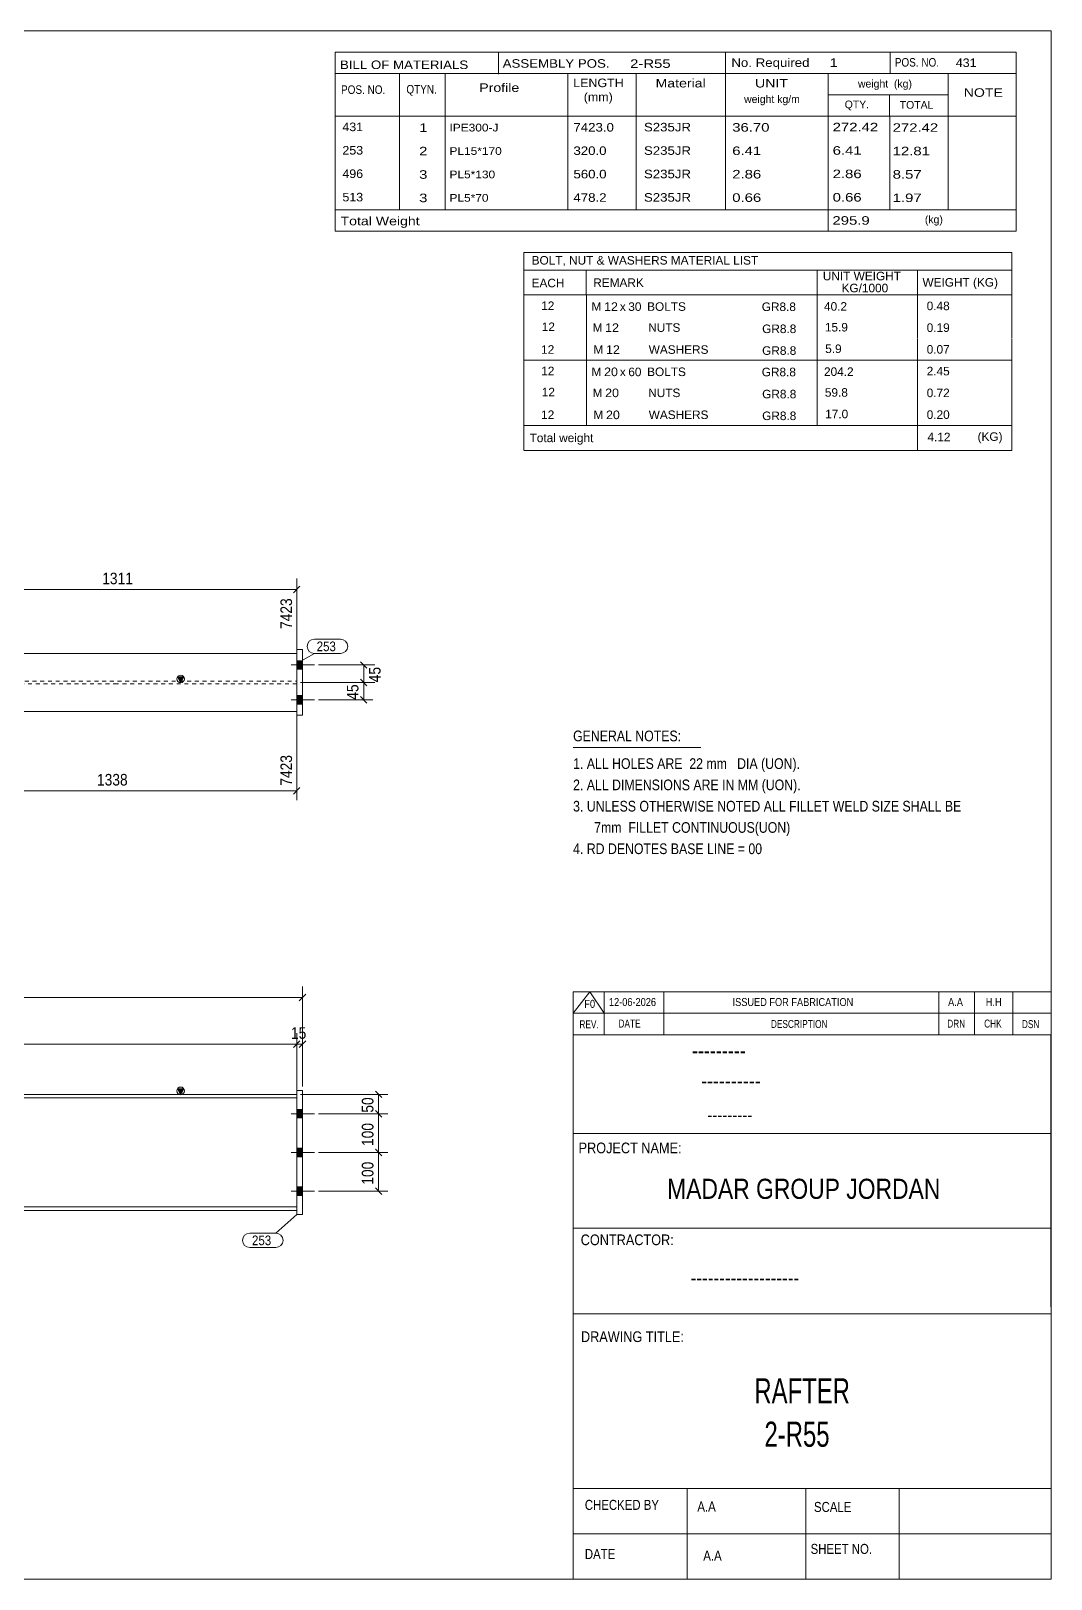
# Model space of a CAD drawing. Header units: millimetres. Extents: x 2 to 579, y 1 to 405.
# Drawn here: x 315.4 to 579, y 5 to 405 of the extents above; entities that cross this region are included whole.
import ezdxf

# ---------------------------------------------------------------- set-up
doc = ezdxf.new("R2010")
doc.units = ezdxf.units.MM
doc.linetypes.add('XKITLINE00', pattern=[0])
doc.linetypes.add('XKITLINE01', pattern=[4, 1, -1, 1, -1])
for name, color, linetype, lineweight in [('Bolt', 3, 'Continuous', 0), ('Dimensions', 7, 'Continuous', 0), ('DrawingSheet', 5, 'Continuous', 0), ('OtherObjectType', 7, 'Continuous', 0), ('Part', 2, 'Continuous', 0), ('PartMark', 7, 'Continuous', 0)]:
    doc.layers.add(name, color=color, linetype=linetype, lineweight=lineweight)
doc.styles.add('@ARIAL_UNICODE_MS_BOLD', font='ARIAL.TTF')
doc.styles.add('ARIAL', font='ARIAL.TTF')
doc.styles.add('ARIAL_NARROW', font='ARIALN.TTF')
doc.styles.add('COMIC_SANS_MS_BOLD', font='COMICBD.TTF')
doc.styles.add('SWIS721_EX_BT', font='ARIAL.TTF')
doc.styles.add('SWISSE', font='ARIAL.TTF')

# ---------------------------------------------------------------- blocks, each defined once
blk = doc.blocks.new('*A2')
at = {"layer": 'Bolt'}
for points in [[(385.57, 124.13), (384.07, 124.13), (384.07, 126.33), (385.57, 126.33)], [(385.57, 124.13), (384.07, 124.13), (384.07, 126.33), (385.57, 126.33)], [(385.57, 114.13), (384.07, 114.13), (384.07, 116.33), (385.57, 116.33)], [(385.57, 114.13), (384.07, 114.13), (384.07, 116.33), (385.57, 116.33)], [(385.57, 104.13), (384.07, 104.13), (384.07, 106.33), (385.57, 106.33)], [(385.57, 104.13), (384.07, 104.13), (384.07, 106.33), (385.57, 106.33)]]:
    blk.add_hatch(color=3, dxfattribs=at).paths.add_polyline_path(points, flags=17)
at = {"layer": 'Bolt', "color": 3, "linetype": 'XKITLINE00', "lineweight": 0}
for p, q in [((388.67, 125.23), (382.67, 125.23)), ((388.67, 125.23), (382.67, 125.23)), ((385.57, 126.33), (384.07, 126.33)), ((385.57, 126.33), (384.07, 126.33)), ((385.57, 124.13), (384.07, 124.13)), ((385.57, 124.13), (384.07, 124.13)), ((385.57, 116.33), (384.07, 116.33)), ((385.57, 116.33), (384.07, 116.33)), ((388.67, 115.23), (382.67, 115.23)), ((388.67, 115.23), (382.67, 115.23)), ((385.57, 114.13), (384.07, 114.13)), ((385.57, 114.13), (384.07, 114.13)), ((388.67, 105.23), (382.67, 105.23)), ((388.67, 105.23), (382.67, 105.23)), ((385.57, 106.33), (384.07, 106.33)), ((385.57, 106.33), (384.07, 106.33)), ((385.57, 104.13), (384.07, 104.13)), ((385.57, 104.13), (384.07, 104.13))]:
    blk.add_line(p, q, dxfattribs=at)
blk = doc.blocks.new('*A6')
at = {"layer": 'Part'}
blk.add_hatch(color=2, dxfattribs=at).paths.add_polyline_path([(353.27, 131.63), (354.87, 131.63), (354.07, 130.23)], flags=17)
at = {"layer": 'Part', "color": 2, "linetype": 'XKITLINE00', "lineweight": 0}
for p, q in [((57.25, 130.23), (133.78, 130.23)), ((133.78, 129.33), (57.25, 129.33)), ((133.88, 130.23), (235.72, 130.23)), ((235.72, 129.33), (133.88, 129.33)), ((235.82, 130.23), (337.67, 130.23)), ((337.67, 129.33), (235.82, 129.33)), ((337.77, 130.23), (384.07, 130.23)), ((384.07, 129.33), (337.77, 129.33)), ((354.07, 130.23), (353.27, 131.63)), ((353.27, 131.63), (354.87, 131.63)), ((354.87, 131.63), (354.07, 130.23)), ((133.78, 101.13), (57.25, 101.13)), ((57.25, 100.23), (133.78, 100.23)), ((235.72, 101.13), (133.88, 101.13)), ((133.88, 100.23), (235.72, 100.23)), ((337.67, 101.13), (235.82, 101.13)), ((235.82, 100.23), (337.67, 100.23)), ((384.07, 101.13), (337.77, 101.13)), ((337.77, 100.23), (384.07, 100.23))]:
    blk.add_line(p, q, dxfattribs=at)
at = {"layer": 'Part', "color": 7, "linetype": 'XKITLINE01', "lineweight": 0}
for p, q in [((57.25, 130.23), (57.25, 100.23)), ((384.07, 130.23), (384.07, 100.23))]:
    blk.add_line(p, q, dxfattribs=at)
at = {"layer": 'Part', "color": 2, "linetype": 'XKITLINE00', "lineweight": 0}
blk.add_circle((354.07, 131.13), 1, dxfattribs=at)
blk = doc.blocks.new('*A8')
at = {"layer": 'Part', "color": 2, "linetype": 'XKITLINE00', "lineweight": 0}
for p, q in [((384.07, 99.23), (384.07, 131.23)), ((384.07, 131.23), (385.57, 131.23)), ((385.57, 99.23), (385.57, 131.23)), ((384.07, 99.23), (385.57, 99.23))]:
    blk.add_line(p, q, dxfattribs=at)
blk = doc.blocks.new('*A16')
at = {"layer": 'Bolt'}
for points in [[(385.57, 240.08), (384.07, 240.08), (384.07, 242.28), (385.57, 242.28)], [(385.57, 240.08), (384.07, 240.08), (384.07, 242.28), (385.57, 242.28)], [(385.57, 240.08), (384.07, 240.08), (384.07, 242.28), (385.57, 242.28)], [(385.57, 231.08), (384.07, 231.08), (384.07, 233.28), (385.57, 233.28)], [(385.57, 231.08), (384.07, 231.08), (384.07, 233.28), (385.57, 233.28)], [(385.57, 231.08), (384.07, 231.08), (384.07, 233.28), (385.57, 233.28)]]:
    blk.add_hatch(color=3, dxfattribs=at).paths.add_polyline_path(points, flags=17)
at = {"layer": 'Bolt', "color": 3, "linetype": 'XKITLINE00', "lineweight": 0}
for p, q in [((388.67, 241.18), (382.67, 241.18)), ((388.67, 241.18), (382.67, 241.18)), ((388.67, 241.18), (382.67, 241.18)), ((385.57, 242.28), (384.07, 242.28)), ((385.57, 242.28), (384.07, 242.28)), ((385.57, 242.28), (384.07, 242.28)), ((385.57, 240.08), (384.07, 240.08)), ((385.57, 240.08), (384.07, 240.08)), ((385.57, 240.08), (384.07, 240.08)), ((388.67, 232.18), (382.67, 232.18)), ((388.67, 232.18), (382.67, 232.18)), ((388.67, 232.18), (382.67, 232.18)), ((385.57, 233.28), (384.07, 233.28)), ((385.57, 233.28), (384.07, 233.28)), ((385.57, 233.28), (384.07, 233.28)), ((385.57, 231.08), (384.07, 231.08)), ((385.57, 231.08), (384.07, 231.08)), ((385.57, 231.08), (384.07, 231.08))]:
    blk.add_line(p, q, dxfattribs=at)
blk = doc.blocks.new('*A20')
at = {"layer": 'Part'}
blk.add_hatch(color=2, dxfattribs=at).paths.add_polyline_path([(353.27, 238.08), (354.87, 238.08), (354.07, 236.68)], flags=17)
at = {"layer": 'Part', "color": 2, "linetype": 'XKITLINE00', "lineweight": 0}
for p, q in [((57.25, 244.18), (133.78, 244.18)), ((133.88, 244.18), (235.72, 244.18)), ((235.82, 244.18), (337.67, 244.18)), ((337.77, 244.18), (384.07, 244.18)), ((354.07, 236.68), (353.27, 238.08)), ((353.27, 238.08), (354.87, 238.08)), ((354.87, 238.08), (354.07, 236.68)), ((57.25, 229.18), (133.78, 229.18)), ((133.88, 229.18), (235.72, 229.18)), ((235.82, 229.18), (337.67, 229.18)), ((337.77, 229.18), (384.07, 229.18))]:
    blk.add_line(p, q, dxfattribs=at)
at = {"layer": 'Part', "color": 7, "linetype": 'XKITLINE01', "lineweight": 0}
for p, q in [((57.25, 229.18), (57.25, 244.18)), ((384.07, 229.18), (384.07, 244.18)), ((57.25, 237), (133.78, 237)), ((133.78, 236.35), (57.25, 236.35)), ((133.88, 237), (235.72, 237)), ((235.72, 236.35), (133.88, 236.35)), ((235.82, 237), (337.67, 237)), ((337.67, 236.35), (235.82, 236.35)), ((337.77, 237), (384.07, 237)), ((384.07, 236.35), (337.77, 236.35))]:
    blk.add_line(p, q, dxfattribs=at)
at = {"layer": 'Part', "color": 2, "linetype": 'XKITLINE00', "lineweight": 0}
blk.add_circle((354.07, 237.58), 1, dxfattribs=at)
blk = doc.blocks.new('*A22')
at = {"layer": 'Part', "color": 2, "linetype": 'XKITLINE00', "lineweight": 0}
for p, q in [((384.07, 228.18), (384.07, 245.18)), ((384.07, 245.18), (385.57, 245.18)), ((385.57, 245.18), (385.57, 228.18)), ((385.57, 228.18), (384.07, 228.18))]:
    blk.add_line(p, q, dxfattribs=at)
blk = doc.blocks.new('*A31')
at = {"layer": 'DrawingSheet', "color": 5, "linetype": 'XKITLINE00', "lineweight": 0}
for p, q in [((579, 405), (5, 405)), ((5, 405), (5, 5)), ((579, 5), (579, 405)), ((5, 5), (579, 5))]:
    blk.add_line(p, q, dxfattribs=at)
at = {"layer": 'DrawingSheet', "color": 5, "style": 'ARIAL', "width": 0.85}
blk.add_text('Tekla structures', height=2, rotation=90, dxfattribs=at).set_placement((4.5, 5.5))
blk = doc.blocks.new('*A32')
at = {"layer": 'OtherObjectType', "color": 7, "linetype": 'XKITLINE00', "lineweight": 0}
for p, q in [((442.76, 347.8), (442.75, 336.8)), ((442.76, 347.8), (568.88, 347.8)), ((568.88, 347.8), (568.88, 336.8)), ((442.75, 343.15), (568.88, 343.15)), ((458.87, 343.16), (458.87, 336.8)), ((518.57, 343.16), (518.57, 336.8)), ((544.47, 343.14), (544.47, 336.8)), ((442.76, 336.77), (442.76, 331.27)), ((442.77, 336.8), (568.88, 336.8)), ((458.92, 336.8), (458.92, 331.18)), ((518.57, 336.8), (518.57, 331.18)), ((544.5, 336.8), (544.5, 331.3)), ((568.88, 336.8), (568.88, 331.3)), ((442.79, 331.18), (442.79, 325.57)), ((458.95, 331.18), (458.95, 325.56)), ((518.57, 331.18), (518.57, 325.56)), ((544.5, 331.18), (544.5, 325.68)), ((568.88, 331.18), (568.88, 325.68)), ((442.79, 325.55), (442.79, 319.98)), ((458.95, 325.56), (458.95, 319.94)), ((518.57, 325.56), (518.57, 319.94)), ((544.5, 325.56), (544.5, 319.95)), ((568.88, 325.56), (568.88, 319.95)), ((568.88, 319.95), (442.75, 319.98)), ((442.76, 319.91), (442.76, 314.41)), ((458.92, 319.94), (458.92, 314.32)), ((518.57, 319.94), (518.57, 314.32)), ((544.5, 319.94), (544.5, 314.44)), ((568.88, 319.94), (568.88, 314.44)), ((442.79, 314.32), (442.79, 308.71)), ((458.95, 314.32), (458.95, 308.71)), ((518.57, 314.32), (518.57, 308.71)), ((544.5, 314.32), (544.5, 308.82)), ((568.88, 314.32), (568.88, 308.82)), ((442.79, 308.69), (442.79, 303.12)), ((458.95, 308.7), (458.95, 303.09)), ((518.57, 308.71), (518.57, 303.09)), ((544.5, 308.7), (544.5, 303.1)), ((568.88, 308.7), (568.88, 303.09)), ((568.88, 303.09), (442.75, 303.12)), ((442.78, 303.09), (442.78, 296.68)), ((442.85, 303.08), (568.87, 303.09)), ((544.5, 303.05), (544.5, 296.64)), ((568.87, 303.06), (568.87, 296.64)), ((442.77, 296.64), (568.87, 296.64))]:
    blk.add_line(p, q, dxfattribs=at)
at = {"layer": 'OtherObjectType', "color": 7, "style": 'ARIAL_NARROW'}
for s, width, p in [('BOLT, NUT & WASHERS MATERIAL LIST', 1.211571, (444.79, 344.64)), ('EACH', 1.211571, (444.78, 338.77)), ('REMARK', 1.211571, (460.7, 338.86)), ('UNIT WEIGHT', 1.211571, (520.03, 340.57)), ('WEIGHT (KG)', 1.211571, (545.78, 338.95)), (' KG/1000', 1.211571, (524.02, 337.48)), ('12', 1.211571, (447.26, 332.9)), ('M', 1.211571, (460.26, 332.7)), ('12', 1.275, (463.5, 332.68)), ('x', 1.211571, (467.58, 332.68)), ('30', 1.211571, (469.76, 332.67)), ('BOLTS', 1.211571, (474.63, 332.69)), ('GR8.8', 1.211571, (504.25, 332.64)), ('40.2', 1.211571, (520.34, 332.73)), ('0.48', 1.211571, (546.87, 332.86)), ('12', 1.211571, (447.4, 327.46)), ('M', 1.211571, (460.54, 327.26)), ('12', 1.275, (463.78, 327.24)), ('NUTS', 1.211571, (474.91, 327.26)), ('GR8.8', 1.211571, (504.35, 326.94)), ('15.9', 1.211571, (520.56, 327.35)), ('0.19', 1.211571, (546.87, 327.24)), ('5.9', 1.211571, (520.64, 321.79)), ('12', 1.211571, (447.24, 321.59)), ('M', 1.211571, (460.76, 321.59)), ('12', 1.275, (464, 321.57)), ('WASHERS', 1.211571, (475.04, 321.58)), ('GR8.8', 1.211571, (504.35, 321.32)), ('0.07', 1.211571, (546.87, 321.63)), ('12', 1.211571, (447.26, 316.05)), ('M', 1.211571, (460.26, 315.84)), ('20', 1.275, (463.5, 315.82)), ('x', 1.211571, (467.58, 315.82)), ('60', 1.211571, (469.76, 315.81)), ('BOLTS', 1.211571, (474.63, 315.83)), ('GR8.8', 1.211571, (504.25, 315.78)), ('204.2', 1.211571, (520.34, 315.87)), ('2.45', 1.211571, (546.87, 316.01)), ('12', 1.211571, (447.4, 310.6)), ('M', 1.211571, (460.54, 310.41)), ('20', 1.275, (463.78, 310.39)), ('NUTS', 1.211571, (474.91, 310.4)), ('GR8.8', 1.211571, (504.35, 310.08)), ('59.8', 1.211571, (520.56, 310.5)), ('0.72', 1.211571, (546.87, 310.39)), ('12', 1.211571, (447.24, 304.73)), ('M', 1.211571, (460.76, 304.73)), ('20', 1.275, (464, 304.71)), ('WASHERS', 1.211571, (475.04, 304.73)), ('GR8.8', 1.211571, (504.35, 304.46)), ('17.0', 1.211571, (520.64, 304.93)), ('0.20', 1.211571, (546.87, 304.77)), ('Total weight', 1.211571, (444.26, 298.76)), ('4.12', 1.211571, (547.07, 298.99)), ('(KG)', 1.211571, (560.02, 299.09))]:
    blk.add_text(s, height=2.2, dxfattribs=dict(at, width=width)).set_placement(p)
blk = doc.blocks.new('*A33')
at = {"layer": 'OtherObjectType', "color": 7, "linetype": 'XKITLINE00', "lineweight": 0}
blk.add_line((455.5, 219.82), (488.5, 219.82), dxfattribs=at)
at = {"layer": 'OtherObjectType', "color": 7, "style": 'ARIAL_NARROW', "width": 1.008832}
for s, p in [('GENERAL NOTES:', (455.5, 221.47)), ('1. ALL HOLES ARE  22 mm   DIA (UON).', (455.5, 214.32)), ('2. ALL DIMENSIONS ARE IN MM (UON).', (455.5, 208.82)), ('3. UNLESS OTHERWISE NOTED ALL FILLET WELD SIZE SHALL BE', (455.5, 203.32)), ('7mm  FILLET CONTINUOUS(UON)', (460.95, 197.82)), ('4. RD DENOTES BASE LINE = 00', (455.5, 192.32))]:
    blk.add_text(s, height=2.75, dxfattribs=at).set_placement(p)
blk = doc.blocks.new('*A34')
at = {"layer": 'OtherObjectType', "color": 7, "linetype": 'XKITLINE00', "lineweight": 0}
for p, q in [((455.5, 156.76), (579, 156.76)), ((455.5, 151.21), (459.82, 156.76)), ((455.5, 151.21), (455.5, 156.76)), ((459.82, 156.76), (463.53, 151.21)), ((463.53, 151.21), (463.53, 156.76)), ((478.97, 151.21), (478.97, 156.76)), ((549.98, 151.21), (549.98, 156.76)), ((559.24, 151.21), (559.24, 156.76)), ((569.12, 151.21), (569.12, 156.76)), ((579, 151.21), (579, 156.76)), ((455.5, 151.21), (579, 151.21)), ((455.5, 145.65), (455.5, 151.21)), ((459.21, 151.21), (579, 151.21)), ((463.53, 145.65), (463.53, 151.21)), ((478.97, 145.65), (478.97, 151.21)), ((549.98, 145.65), (549.98, 151.21)), ((559.24, 145.65), (559.24, 151.21)), ((569.12, 145.65), (569.12, 151.21)), ((579, 145.65), (579, 151.21))]:
    blk.add_line(p, q, dxfattribs=at)
at = {"layer": 'OtherObjectType', "color": 7, "style": 'ARIAL_NARROW'}
for s, height, width, p in [('F0', 2.058, 1.008832, (458.4, 152.59)), ('12-06-2026', 2.058, 1.008832, (464.76, 153.06)), ('ISSUED FOR FABRICATION', 2.0583, 1.008832, (496.71, 153.06)), ('A.A', 2.058, 1.008832, (552.4, 153.06)), ('H.H', 2.058, 1.008832, (562.13, 153.06)), ('REV.', 2.058, 0.907949, (457.13, 147.31)), ('DATE', 2.058, 0.907949, (467.23, 147.5)), ('DESCRIPTION', 2.0583, 0.907949, (506.61, 147.39)), ('DRN', 2.058, 0.907949, (552.17, 147.47)), ('CHK', 2.058, 0.907949, (561.72, 147.5)), ('DSN', 2.058, 0.907949, (571.47, 147.35))]:
    blk.add_text(s, height=height, dxfattribs=dict(at, width=width)).set_placement(p)
blk = doc.blocks.new('*A36')
at = {"layer": 'OtherObjectType', "color": 2, "linetype": 'XKITLINE00', "lineweight": 0}
for p, q in [((455.5, 145.65), (579, 145.65)), ((455.5, 5), (455.5, 145.64)), ((578.98, 145.64), (579, 5)), ((579, 120.14), (455.5, 120.14)), ((455.5, 95.63), (579, 95.63)), ((579, 73.49), (455.5, 73.49)), ((579, 28.4), (455.5, 28.4)), ((484.94, 28.4), (484.94, 5)), ((515.62, 5), (515.62, 28.4)), ((539.75, 5), (539.75, 28.4)), ((579, 16.7), (455.5, 16.7)), ((579, 5), (455.5, 5))]:
    blk.add_line(p, q, dxfattribs=at)
at = {"layer": 'OtherObjectType', "color": 4, "style": '@ARIAL_UNICODE_MS_BOLD', "width": 0.85}
blk.add_text('---------', height=3.9, dxfattribs=at).set_placement((486.23, 139.59))
at = {"layer": 'OtherObjectType', "color": 7, "style": 'ARIAL', "width": 0.85}
for s, height, p in [('----------', 3.9, (488.56, 131.77)), ('---------', 3.25, (490.21, 123.31))]:
    blk.add_text(s, height=height, dxfattribs=at).set_placement(p)
at = {"layer": 'OtherObjectType', "color": 3, "width": 0.85}
for s, style, p in [('PROJECT NAME:', 'SWIS721_EX_BT', (456.92, 115.01)), ('CONTRACTOR:', 'SWISSE', (457.47, 91.27)), ('DRAWING TITLE:', 'SWIS721_EX_BT', (457.53, 66.24))]:
    blk.add_text(s, height=2.7618, dxfattribs=dict(at, style=style)).set_placement(p)
at = {"layer": 'OtherObjectType', "color": 7, "width": 0.85}
for s, height, p in [('MADAR GROUP JORDAN', 5.2, (479.79, 103.23)), ('CHECKED BY', 2.592, (458.53, 22.86)), ('A.A', 2.592, (487.61, 22.45)), ('SCALE', 2.592, (517.74, 22.33)), ('DATE', 2.592, (458.54, 10.16)), ('A.A', 2.592, (489.14, 9.76)), ('SHEET NO.', 2.592, (516.87, 11.49))]:
    blk.add_text(s, height=height, dxfattribs=at).set_placement(p)
at = {"layer": 'OtherObjectType', "color": 1}
for s, height, style, width, p in [('-------------------', 3.9, 'COMIC_SANS_MS_BOLD', 0.85, (485.87, 80.86)), ('RAFTER', 6.5, 'ARIAL', 0.68, (502.34, 50.37)), ('2-R55', 6.5, 'ARIAL', 0.68, (504.95, 39.17))]:
    blk.add_text(s, height=height, dxfattribs=dict(at, style=style, width=width)).set_placement(p)
blk = doc.blocks.new('*A37')
at = {"layer": 'OtherObjectType', "color": 7, "linetype": 'XKITLINE00', "lineweight": 0}
for p, q in [((393.98, 399.5), (569.98, 399.5)), ((393.98, 399.5), (393.98, 388.5)), ((436.26, 399.42), (436.26, 393.87)), ((494.85, 394), (494.85, 399.5)), ((537.43, 393.96), (537.43, 399.42)), ((569.98, 394), (569.98, 399.5)), ((393.98, 394), (569.98, 394)), ((410.64, 394), (410.64, 383)), ((422.4, 393.98), (422.4, 383.03)), ((454.12, 393.99), (454.13, 383)), ((471.78, 393.98), (471.78, 383)), ((494.85, 393.98), (494.85, 383)), ((521.43, 394), (521.43, 383)), ((552.42, 394), (552.42, 383)), ((569.98, 394), (569.98, 388.5)), ((393.98, 388.5), (393.98, 383)), ((521.45, 388.52), (552.45, 388.52)), ((537.28, 388.52), (537.28, 383)), ((569.98, 388.5), (569.98, 383)), ((393.98, 383), (569.98, 383)), ((393.98, 383), (393.98, 376.95)), ((410.63, 383), (410.63, 376.95)), ((422.44, 382.99), (422.44, 376.95)), ((454.12, 383), (454.11, 376.95)), ((471.79, 383), (471.79, 376.95)), ((494.87, 383), (494.87, 376.95)), ((521.44, 383), (521.44, 376.95)), ((537.33, 382.95), (537.33, 376.95)), ((552.43, 383), (552.43, 376.95)), ((569.98, 383), (569.98, 376.95)), ((393.98, 376.95), (393.98, 370.9)), ((410.63, 376.95), (410.63, 370.9)), ((422.44, 376.94), (422.44, 370.9)), ((454.12, 376.95), (454.11, 370.9)), ((471.79, 376.95), (471.79, 370.9)), ((494.87, 376.95), (494.87, 370.9)), ((521.44, 376.95), (521.44, 370.9)), ((537.33, 376.9), (537.33, 370.9)), ((552.43, 376.95), (552.43, 370.9)), ((569.98, 376.95), (569.98, 370.9)), ((393.98, 370.9), (393.98, 364.85)), ((410.63, 370.9), (410.63, 364.85)), ((422.44, 370.89), (422.44, 364.85)), ((454.12, 370.9), (454.11, 364.85)), ((471.79, 370.9), (471.79, 364.85)), ((494.87, 370.9), (494.87, 364.85)), ((521.44, 370.9), (521.44, 364.85)), ((537.33, 370.85), (537.33, 364.85)), ((552.43, 370.9), (552.43, 364.85)), ((569.98, 370.9), (569.98, 364.85)), ((393.98, 364.85), (393.98, 358.8)), ((410.63, 364.85), (410.63, 358.8)), ((422.44, 364.84), (422.44, 358.8)), ((454.12, 364.85), (454.11, 358.8)), ((471.79, 364.85), (471.79, 358.8)), ((494.87, 364.85), (494.87, 358.8)), ((521.44, 364.85), (521.44, 358.8)), ((537.33, 364.8), (537.33, 358.8)), ((552.43, 364.85), (552.43, 358.8)), ((569.98, 364.85), (569.98, 358.8)), ((393.98, 358.8), (569.98, 358.8)), ((393.98, 358.8), (393.98, 353.3)), ((521.44, 358.8), (521.44, 353.3)), ((569.98, 358.8), (569.98, 353.3)), ((393.98, 353.3), (569.98, 353.3))]:
    blk.add_line(p, q, dxfattribs=at)
at = {"layer": 'OtherObjectType', "color": 7, "style": 'ARIAL_NARROW'}
for s, height, width, p in [('BILL OF MATERIALS', 2.2, 1.36, (395.25, 395.16)), ('ASSEMBLY POS.', 2.2, 1.36, (437.3, 395.5)), ('2-R55', 2.2, 1.525501, (470.23, 395.46)), ('No. Required', 2.2, 1.36, (496.39, 395.72)), ('1', 2.2, 1.525501, (521.75, 395.72)), ('POS. NO.', 2.2, 1.02, (538.63, 395.79)), ('431', 2.2, 1.270501, (554.4, 395.69)), ('LENGTH', 2.2, 1.275, (455.54, 390.49)), ('Material', 2.2, 1.445, (476.81, 390.41)), ('UNIT', 2.2, 1.445, (502.52, 390.4)), ('weight  (kg)', 1.98, 1.19, (529.11, 390.39)), ('POS. NO.', 2.2, 1.02, (395.53, 388.74)), ('QTYN.', 2.2, 1.02, (412.42, 388.84)), ('Profile', 2.2, 1.445, (431.26, 389.25)), ('(mm)', 2.2, 1.275, (458.26, 386.86)), ('weight kg/m', 1.98, 1.19, (499.69, 386.4)), ('NOTE', 2.2, 1.445, (556.44, 387.99)), ('QTY.', 1.98, 1.19, (525.68, 385.03)), ('TOTAL', 1.98, 1.19, (539.9, 384.91)), ('431', 2.2, 1.270501, (395.89, 379.12)), ('1', 2.2, 1.525501, (415.71, 378.91)), ('IPE300-J', 1.98, 1.355501, (423.56, 379.04)), ('7423.0', 2.2, 1.355501, (455.59, 379.01)), ('S235JR', 2.2, 1.355501, (473.81, 379.05)), ('36.70', 2.2, 1.525501, (496.62, 378.99)), ('272.42', 2.2, 1.525501, (522.57, 379.07)), ('272.42', 2.2, 1.525501, (538.08, 378.94)), ('253', 2.2, 1.270501, (395.89, 373.07)), ('2', 2.2, 1.525501, (415.71, 372.86)), ('PL15*170', 1.98, 1.355501, (423.56, 372.99)), ('320.0', 2.2, 1.355501, (455.59, 372.96)), ('S235JR', 2.2, 1.355501, (473.81, 373)), ('6.41', 2.2, 1.525501, (496.62, 372.94)), ('6.41', 2.2, 1.525501, (522.57, 373.02)), ('12.81', 2.2, 1.525501, (538.08, 372.89)), ('496', 2.2, 1.270501, (395.89, 367.02)), ('3', 2.2, 1.525501, (415.71, 366.81)), ('PL5*130', 1.98, 1.355501, (423.56, 366.94)), ('560.0', 2.2, 1.355501, (455.59, 366.91)), ('S235JR', 2.2, 1.355501, (473.81, 366.95)), ('2.86', 2.2, 1.525501, (496.62, 366.89)), ('2.86', 2.2, 1.525501, (522.57, 366.97)), ('8.57', 2.2, 1.525501, (538.08, 366.84)), ('513', 2.2, 1.270501, (395.89, 360.97)), ('3', 2.2, 1.525501, (415.71, 360.76)), ('PL5*70', 1.98, 1.355501, (423.56, 360.89)), ('478.2', 2.2, 1.355501, (455.59, 360.86)), ('S235JR', 2.2, 1.355501, (473.81, 360.9)), ('0.66', 2.2, 1.525501, (496.62, 360.84)), ('0.66', 2.2, 1.525501, (522.57, 360.92)), ('1.97', 2.2, 1.525501, (538.08, 360.79)), ('Total Weight', 2.2, 1.445, (395.4, 354.79)), ('295.9', 2.2, 1.525501, (522.52, 354.94)), ('(kg)', 1.98, 1.19, (546.4, 355.31))]:
    blk.add_text(s, height=height, dxfattribs=dict(at, width=width)).set_placement(p)
blk = doc.blocks.new('*A39')
at = {"layer": 'Dimensions', "color": 7, "linetype": 'XKITLINE00', "lineweight": 0}
for p, q in [((56.6, 156.08), (54.9, 154.38)), ((55.75, 132.23), (55.75, 158.08)), ((386.42, 156.08), (384.72, 154.38)), ((385.57, 132.23), (385.57, 158.08)), ((55.75, 155.23), (385.57, 155.23))]:
    blk.add_line(p, q, dxfattribs=at)
at = {"layer": 'Dimensions', "color": 3}
for p in [(55.75, 155.23), (385.57, 155.23)]:
    blk.add_point(p, dxfattribs=at)
at = {"layer": 'Dimensions', "color": 3, "style": 'ARIAL', "width": 0.85}
blk.add_text('7453', height=3, dxfattribs=at).set_placement((216.21, 156.58))
blk = doc.blocks.new('*A41')
at = {"layer": 'Dimensions', "color": 7, "linetype": 'XKITLINE00', "lineweight": 0}
for p, q in [((58.1, 144.08), (56.4, 142.38)), ((57.25, 131.23), (57.25, 146.08)), ((384.92, 144.08), (383.22, 142.38)), ((384.07, 131.23), (384.07, 146.08)), ((57.25, 143.23), (384.07, 143.23))]:
    blk.add_line(p, q, dxfattribs=at)
at = {"layer": 'Dimensions', "color": 3}
for p in [(57.25, 143.23), (384.07, 143.23)]:
    blk.add_point(p, dxfattribs=at)
at = {"layer": 'Dimensions', "color": 3, "style": 'ARIAL', "width": 0.85}
blk.add_text('7423', height=3, dxfattribs=at).set_placement((216.21, 144.58))
blk = doc.blocks.new('*A42')
at = {"layer": 'Dimensions', "color": 7, "linetype": 'XKITLINE00', "lineweight": 0}
for p, q in [((384.92, 144.08), (383.22, 142.38)), ((384.07, 131.23), (384.07, 146.08)), ((386.42, 144.08), (384.72, 142.38)), ((385.57, 132.23), (385.57, 146.08)), ((384.07, 143.23), (385.57, 143.23))]:
    blk.add_line(p, q, dxfattribs=at)
at = {"layer": 'Dimensions', "color": 3}
for p in [(384.07, 143.23), (385.57, 143.23)]:
    blk.add_point(p, dxfattribs=at)
at = {"layer": 'Dimensions', "color": 3, "style": 'ARIAL', "width": 0.85}
blk.add_text('15', height=3, dxfattribs=at).set_placement((382.59, 144.58))
blk = doc.blocks.new('*A52')
at = {"layer": 'Dimensions', "color": 7, "linetype": 'XKITLINE00', "lineweight": 0}
for p, q in [((404.4, 116.08), (406.1, 114.38)), ((389.67, 115.23), (407.65, 115.23)), ((405.25, 105.23), (405.25, 115.23)), ((389.67, 105.23), (407.65, 105.23)), ((404.4, 106.08), (406.1, 104.38))]:
    blk.add_line(p, q, dxfattribs=at)
at = {"layer": 'Dimensions', "color": 3}
for p in [(405.25, 115.23), (405.25, 105.23)]:
    blk.add_point(p, dxfattribs=at)
at = {"layer": 'Dimensions', "color": 3, "style": 'ARIAL', "width": 0.85}
blk.add_text('100', height=3, rotation=90.0002, dxfattribs=at).set_placement((403.9, 106.89))
blk = doc.blocks.new('*A53')
at = {"layer": 'Dimensions', "color": 7, "linetype": 'XKITLINE00', "lineweight": 0}
for p, q in [((389.67, 125.23), (407.65, 125.23)), ((404.4, 126.08), (406.1, 124.38)), ((405.25, 115.23), (405.25, 125.23)), ((404.4, 116.08), (406.1, 114.38)), ((389.67, 115.23), (407.65, 115.23))]:
    blk.add_line(p, q, dxfattribs=at)
at = {"layer": 'Dimensions', "color": 3}
for p in [(405.25, 125.23), (405.25, 115.23)]:
    blk.add_point(p, dxfattribs=at)
at = {"layer": 'Dimensions', "color": 3, "style": 'ARIAL', "width": 0.85}
blk.add_text('100', height=3, rotation=90.0002, dxfattribs=at).set_placement((403.9, 116.89))
blk = doc.blocks.new('*A54')
at = {"layer": 'Dimensions', "color": 7, "linetype": 'XKITLINE00', "lineweight": 0}
for p, q in [((385.07, 130.23), (407.65, 130.23)), ((404.4, 131.08), (406.1, 129.38)), ((405.25, 125.23), (405.25, 130.23)), ((389.67, 125.23), (407.65, 125.23)), ((404.4, 126.08), (406.1, 124.38))]:
    blk.add_line(p, q, dxfattribs=at)
at = {"layer": 'Dimensions', "color": 3}
for p in [(405.25, 130.23), (405.25, 125.23)]:
    blk.add_point(p, dxfattribs=at)
at = {"layer": 'Dimensions', "color": 3, "style": 'ARIAL', "width": 0.85}
blk.add_text('50', height=3, rotation=90.0002, dxfattribs=at).set_placement((403.9, 125.5))
blk = doc.blocks.new('*A58')
at = {"layer": 'PartMark', "color": 7, "linetype": 'XKITLINE00', "lineweight": 0}
for p, q in [((384.07, 99.23), (378.69, 94.36)), ((371.93, 94.36), (378.69, 94.36)), ((371.93, 90.66), (378.69, 90.66))]:
    blk.add_line(p, q, dxfattribs=at)
for centre, start, end in [((371.93, 92.51), 90, 270), ((378.69, 92.51), 270, 90)]:
    blk.add_arc(centre, 1.85, start, end, dxfattribs=at)
at = {"layer": 'PartMark', "color": 3, "style": 'ARIAL', "width": 0.85}
blk.add_text('253', height=2.5, dxfattribs=at).set_placement((372.53, 91.26))
blk = doc.blocks.new('*A76')
at = {"layer": 'Dimensions', "color": 7, "linetype": 'XKITLINE00', "lineweight": 0}
for p, q in [((293.29, 261.53), (291.6, 259.83)), ((292.44, 241.04), (292.44, 263.53)), ((292.44, 260.68), (384.07, 260.68)), ((384.92, 261.53), (383.22, 259.83)), ((384.07, 245.18), (384.07, 263.53))]:
    blk.add_line(p, q, dxfattribs=at)
at = {"layer": 'Dimensions', "color": 3}
for p in [(292.44, 260.68), (384.07, 260.68)]:
    blk.add_point(p, dxfattribs=at)
at = {"layer": 'Dimensions', "color": 3, "style": 'ARIAL', "width": 0.85}
blk.add_text('1311', height=3, dxfattribs=at).set_placement((333.81, 262.03))
blk.add_text('7423', height=3, rotation=90.0002, dxfattribs=at).set_placement((382.87, 250.48))
blk = doc.blocks.new('*A83')
at = {"layer": 'Dimensions', "color": 7, "linetype": 'XKITLINE00', "lineweight": 0}
for p, q in [((289.77, 229.31), (289.77, 206.28)), ((384.07, 228.18), (384.07, 206.28)), ((290.62, 209.53), (288.92, 207.83)), ((289.77, 208.68), (384.07, 208.68)), ((384.92, 209.53), (383.22, 207.83))]:
    blk.add_line(p, q, dxfattribs=at)
at = {"layer": 'Dimensions', "color": 3}
for p in [(289.77, 208.68), (384.07, 208.68)]:
    blk.add_point(p, dxfattribs=at)
at = {"layer": 'Dimensions', "color": 3, "style": 'ARIAL', "width": 0.85}
blk.add_text('7423', height=3, rotation=90.0002, dxfattribs=at).set_placement((382.87, 209.98))
blk.add_text('1338', height=3, dxfattribs=at).set_placement((332.47, 210.03))
blk = doc.blocks.new('*A86')
at = {"layer": 'Dimensions', "color": 7, "linetype": 'XKITLINE00', "lineweight": 0}
for p, q in [((385.07, 236.68), (403.79, 236.68)), ((400.54, 237.53), (402.24, 235.83)), ((401.39, 232.18), (401.39, 236.68)), ((389.67, 232.18), (403.79, 232.18)), ((400.54, 233.03), (402.24, 231.33))]:
    blk.add_line(p, q, dxfattribs=at)
at = {"layer": 'Dimensions', "color": 3}
for p in [(401.39, 236.68), (401.39, 232.18)]:
    blk.add_point(p, dxfattribs=at)
at = {"layer": 'Dimensions', "color": 3, "style": 'ARIAL', "width": 0.85}
blk.add_text('45', height=3, rotation=90.0002, dxfattribs=at).set_placement((400.04, 232.2))
blk = doc.blocks.new('*A87')
at = {"layer": 'Dimensions', "color": 7, "linetype": 'XKITLINE00', "lineweight": 0}
for p, q in [((389.67, 241.18), (404.24, 241.18)), ((400.54, 242.03), (402.24, 240.33)), ((401.39, 236.68), (401.39, 241.18)), ((385.07, 236.68), (404.24, 236.68)), ((400.54, 237.53), (402.24, 235.83))]:
    blk.add_line(p, q, dxfattribs=at)
at = {"layer": 'Dimensions', "color": 3}
for p in [(401.39, 241.18), (401.39, 236.68)]:
    blk.add_point(p, dxfattribs=at)
at = {"layer": 'Dimensions', "color": 3, "style": 'ARIAL', "width": 0.85}
blk.add_text('45', height=3, rotation=90.0002, dxfattribs=at).set_placement((405.74, 236.7))
blk = doc.blocks.new('*A95')
at = {"layer": 'PartMark', "color": 7, "linetype": 'XKITLINE00', "lineweight": 0}
for p, q in [((384.4, 241.75), (388.64, 244.14)), ((388.64, 247.84), (395.4, 247.84)), ((388.64, 244.14), (395.4, 244.14))]:
    blk.add_line(p, q, dxfattribs=at)
for centre, start, end in [((388.64, 245.99), 90, 270), ((395.4, 245.99), 270, 90)]:
    blk.add_arc(centre, 1.85, start, end, dxfattribs=at)
at = {"layer": 'PartMark', "color": 3, "style": 'ARIAL', "width": 0.85}
blk.add_text('253', height=2.5, dxfattribs=at).set_placement((389.24, 244.74))

msp = doc.modelspace()

# ---------------------------------------------------------------- block references
at = {"lineweight": 0}
for name in ['*A31', '*A37', '*A32', '*A76', '*A22', '*A95', '*A16', '*A87', '*A86', '*A83', '*A33', '*A39', '*A34', '*A41', '*A42', '*A36', '*A8', '*A54', '*A2', '*A53', '*A52', '*A58']:
    msp.add_blockref(name, (0, 0), dxfattribs=at)
at = {"layer": 'Part', "lineweight": 0}
for name in ['*A20', '*A6']:
    msp.add_blockref(name, (0, 0), dxfattribs=at)

doc.saveas('drawing.dxf')
